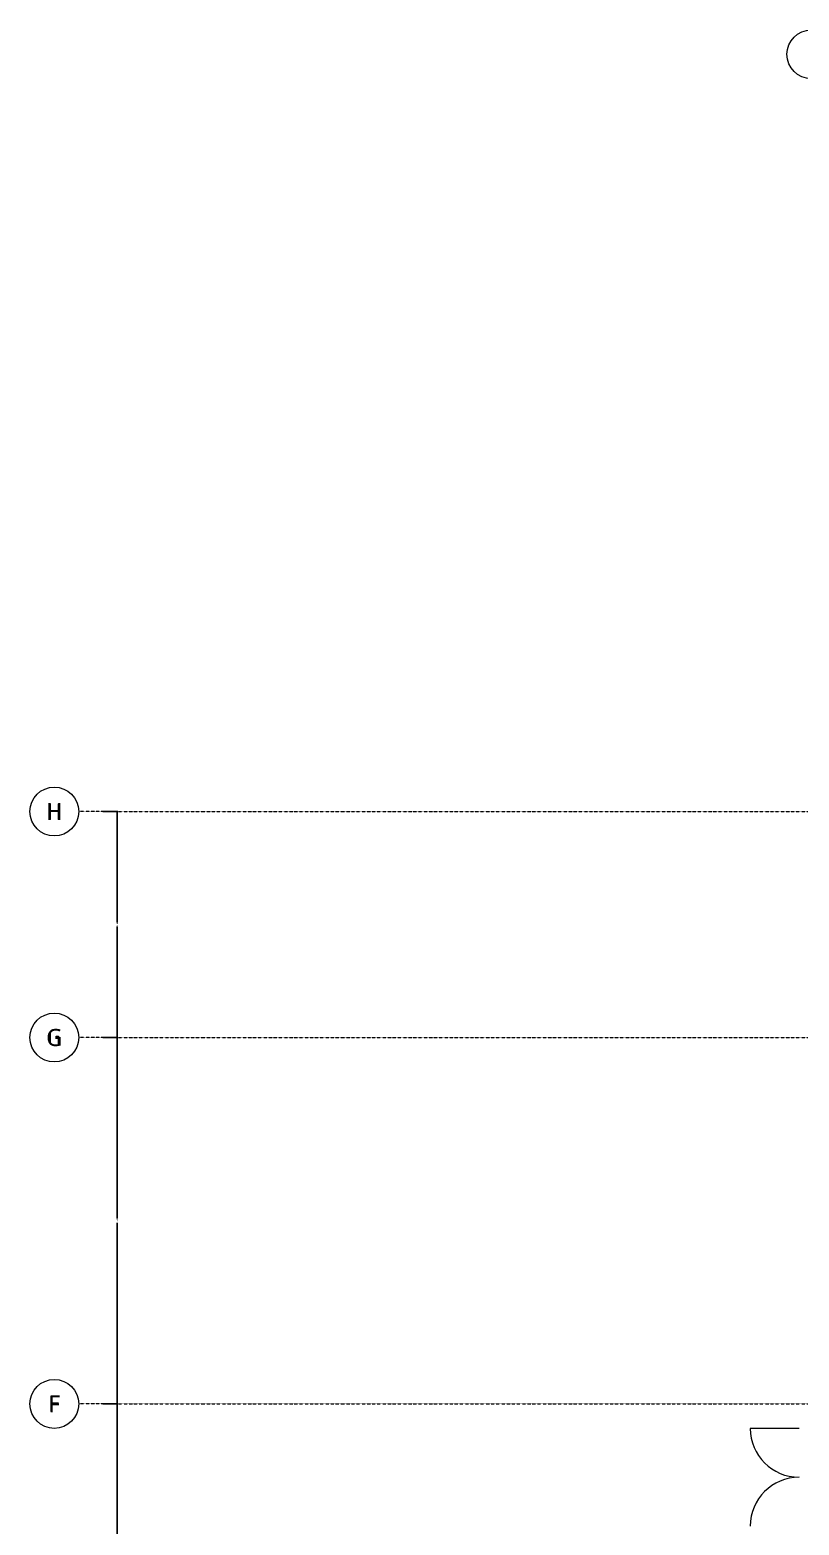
# Model space of a CAD drawing. Extents: x -32000 to 290600, y -29000 to 131250.
# Drawn here: x -32000 to -500, y 70039 to 131250 of the extents above; entities that cross this region are included whole.
import ezdxf
from ezdxf.enums import TextEntityAlignment as Align

# ---------------------------------------------------------------- set-up
doc = ezdxf.new("R2010")
doc.units = 0
doc.header["$LTSCALE"] = 10
doc.linetypes.add('H12PL3$0$JJP_三點線', pattern=[0.9, 0.3, -0.15, 0, -0.15, 0, -0.15, 0, -0.15])
doc.linetypes.add('XFM7P30ICA$0$H12PL3$0$JJP_三點線', pattern=[0.9, 0.3, -0.15, 0, -0.15, 0, -0.15, 0, -0.15])
for name, color, linetype in [('H12PL3$0$A-DIM', 252, 'Continuous'), ('H12PL3$0$Door', 252, 'Continuous'), ('H12PL3$0$S-GRID', 252, 'Continuous'), ('XFM7P30ICA$0$H12PL3$0$A-DIM', 252, 'Continuous'), ('XFM7P30ICA$0$H12PL3$0$Door', 252, 'Continuous'), ('XFM7P30ICA$0$H12PL3$0$S-GRID', 252, 'Continuous')]:
    doc.layers.add(name, color=color, linetype=linetype)
doc.styles.add('H12PL3$0$dim-txt', font='isocp.shx', dxfattribs={"width": 0.7, "bigfont": 'chineset.shx'})
doc.styles.add('H12PL3$0$Standard', font='', dxfattribs={"width": 0.8})
doc.styles.add('XFM7P30ICA$0$H12PL3$0$dim-txt', font='isocp.shx', dxfattribs={"width": 0.7, "bigfont": 'chineset.shx'})
doc.styles.add('XFM7P30ICA$0$H12PL3$0$Standard', font='isocp.shx', dxfattribs={"bigfont": 'chineset.shx'})
doc.styles.get('H12PL3$0$Standard').set_extended_font_data('Microsoft JhengHei')
doc.dimstyles.new('H12PL3$0$ARCH-dim-200MM', dxfattribs={"dimscale": 200, "dimtxt": 0.3, "dimasz": 0.1, "dimexe": 0.1, "dimexo": 0.1, "dimgap": 0.05, "dimtad": 1, "dimdec": 0, "dimlfac": 10, "dimrnd": 0.5, "dimdsep": 46, "dimtxsty": 'H12PL3$0$dim-txt', "dimblk": 'H12PL3$0$_Dot', "dimcen": 2, "dimclrd": 256, "dimclre": 256, "dimclrt": 256, "dimadec": 0, "dimazin": 0, "dimtfac": 1, "dimtix": 1, "dimtmove": 2, "dimatfit": 3, "dimldrblk": 'H12PL3$0$_OBLIQUE', "dimfxl": 1, "dimtvp": 1, "dimtolj": 1, "dimarcsym": 0})
doc.dimstyles.new('XFM7P30ICA$0$H12PL3$0$ARCH-dim-200MM', dxfattribs={"dimscale": 200, "dimtxt": 0.3, "dimasz": 0.1, "dimexe": 0.1, "dimexo": 0.1, "dimgap": 0.05, "dimtad": 1, "dimdec": 0, "dimlfac": 10, "dimrnd": 0.5, "dimdsep": 46, "dimtxsty": 'XFM7P30ICA$0$H12PL3$0$dim-txt', "dimblk": 'XFM7P30ICA$0$H12PL3$0$_Dot', "dimcen": 2, "dimclrd": 256, "dimclre": 256, "dimclrt": 256, "dimadec": 0, "dimazin": 0, "dimtfac": 1, "dimtix": 1, "dimtmove": 2, "dimatfit": 3, "dimldrblk": 'XFM7P30ICA$0$H12PL3$0$_OBLIQUE', "dimfxl": 1, "dimtvp": 1, "dimtolj": 1, "dimarcsym": 0})

# ---------------------------------------------------------------- blocks, each defined once
blk = doc.blocks.new('*D108')
at = {"layer": 'DEFPOINTS', "color": 0, "linetype": 'Continuous', "transparency": 16777216}
for p in [(-29000, 99250), (-29000, 90000), (-28420, 90000)]:
    blk.add_point(p, dxfattribs=at)
at = {"layer": 'H12PL3$0$A-DIM', "linetype": 'Continuous', "lineweight": -2, "transparency": 16777216}
for p, q in [((-28980, 99250), (-28400, 99250)), ((-28420, 99230), (-28420, 94703)), ((-28420, 90020), (-28420, 94547)), ((-28980, 90000), (-28400, 90000))]:
    blk.add_line(p, q, dxfattribs=at)
at = {"layer": 'H12PL3$0$A-DIM', "linetype": 'Continuous', "lineweight": 0, "transparency": 16777216, "insert": (-28420, 94625), "char_height": 60, "attachment_point": 5, "rotation": 90, "style": 'H12PL3$0$dim-txt'}
blk.add_mtext('\\A1;92500', dxfattribs=at)
blk = doc.blocks.new('H12PL3$0$_Dot')
blk = doc.blocks.new('H12PL3$0$_OBLIQUE')
at = {"color": 0, "linetype": 'ByBlock', "lineweight": -2}
blk.add_line((-0.5, -0.5), (0.5, 0.5), dxfattribs=at)
blk = doc.blocks.new('*D109')
at = {"layer": 'DEFPOINTS', "color": 0, "linetype": 'Continuous', "transparency": 16777216}
for p in [(-29000, 90000), (-29000, 75000), (-28420, 75000)]:
    blk.add_point(p, dxfattribs=at)
at = {"layer": 'H12PL3$0$A-DIM', "linetype": 'Continuous', "lineweight": -2, "transparency": 16777216}
for p, q in [((-28980, 90000), (-28400, 90000)), ((-28420, 89980), (-28420, 82588)), ((-28420, 75020), (-28420, 82412)), ((-28980, 75000), (-28400, 75000))]:
    blk.add_line(p, q, dxfattribs=at)
at = {"layer": 'H12PL3$0$A-DIM', "linetype": 'Continuous', "lineweight": 0, "transparency": 16777216, "insert": (-28420, 82500), "char_height": 60, "attachment_point": 5, "rotation": 90, "style": 'H12PL3$0$dim-txt'}
blk.add_mtext('\\A1;150000', dxfattribs=at)
blk = doc.blocks.new('*D110')
at = {"layer": 'DEFPOINTS', "color": 0, "linetype": 'Continuous', "transparency": 16777216}
for p in [(-29000, 75000), (-29000, 60000), (-28420, 60000)]:
    blk.add_point(p, dxfattribs=at)
at = {"layer": 'H12PL3$0$A-DIM', "linetype": 'Continuous', "lineweight": -2, "transparency": 16777216}
for p, q in [((-28980, 75000), (-28400, 75000)), ((-28420, 74980), (-28420, 67588)), ((-28420, 60020), (-28420, 67412)), ((-28980, 60000), (-28400, 60000))]:
    blk.add_line(p, q, dxfattribs=at)
at = {"layer": 'H12PL3$0$A-DIM', "linetype": 'Continuous', "lineweight": 0, "transparency": 16777216, "insert": (-28420, 67500), "char_height": 60, "attachment_point": 5, "rotation": 90, "style": 'H12PL3$0$dim-txt'}
blk.add_mtext('\\A1;150000', dxfattribs=at)
blk = doc.blocks.new('XFM7P30ICA$0$H12PL3$0$_Dot')
at = {"color": 0, "linetype": 'ByBlock', "lineweight": -2}
blk.add_line((-0.5, 0), (-1, 0), dxfattribs=at)
at = {"color": 0, "linetype": 'ByBlock', "const_width": 0.5}
blk.add_lwpolyline([(-0.25, 0, 1), (0.25, 0, 1)], format="xyb", close=True, dxfattribs=at)
blk = doc.blocks.new('*D627')
at = {"layer": 'DEFPOINTS', "color": 0, "linetype": 'Continuous', "transparency": 16777216}
for p in [(-29000, 99250), (-29000, 90000), (-28420, 90000)]:
    blk.add_point(p, dxfattribs=at)
at = {"layer": 'XFM7P30ICA$0$H12PL3$0$A-DIM', "linetype": 'Continuous', "lineweight": -2, "transparency": 16777216}
for p, q in [((-28980, 99250), (-28400, 99250)), ((-28420, 99230), (-28420, 94703)), ((-28420, 90020), (-28420, 94547)), ((-28980, 90000), (-28400, 90000))]:
    blk.add_line(p, q, dxfattribs=at)
at = {"layer": 'XFM7P30ICA$0$H12PL3$0$A-DIM', "linetype": 'Continuous', "lineweight": -2, "transparency": 16777216, "xscale": 20, "yscale": 20, "zscale": 20}
for p, rotation in [((-28420, 99250), 90), ((-28420, 90000), 270)]:
    blk.add_blockref('XFM7P30ICA$0$H12PL3$0$_Dot', p, dxfattribs=dict(at, rotation=rotation))
at = {"layer": 'XFM7P30ICA$0$H12PL3$0$A-DIM', "linetype": 'Continuous', "lineweight": 0, "transparency": 16777216, "insert": (-28420, 94625), "char_height": 60, "attachment_point": 5, "rotation": 90, "style": 'XFM7P30ICA$0$H12PL3$0$dim-txt'}
blk.add_mtext('\\A1;92500', dxfattribs=at)
blk = doc.blocks.new('XFM7P30ICA$0$H12PL3$0$_OBLIQUE')
at = {"color": 0, "linetype": 'ByBlock', "lineweight": -2}
blk.add_line((-0.5, -0.5), (0.5, 0.5), dxfattribs=at)
blk = doc.blocks.new('*D628')
at = {"layer": 'DEFPOINTS', "color": 0, "linetype": 'Continuous', "transparency": 16777216}
for p in [(-29000, 90000), (-29000, 75000), (-28420, 75000)]:
    blk.add_point(p, dxfattribs=at)
at = {"layer": 'XFM7P30ICA$0$H12PL3$0$A-DIM', "linetype": 'Continuous', "lineweight": -2, "transparency": 16777216}
for p, q in [((-28980, 90000), (-28400, 90000)), ((-28420, 89980), (-28420, 82588)), ((-28420, 75020), (-28420, 82412)), ((-28980, 75000), (-28400, 75000))]:
    blk.add_line(p, q, dxfattribs=at)
at = {"layer": 'XFM7P30ICA$0$H12PL3$0$A-DIM', "linetype": 'Continuous', "lineweight": -2, "transparency": 16777216, "xscale": 20, "yscale": 20, "zscale": 20}
for p, rotation in [((-28420, 90000), 90), ((-28420, 75000), 270)]:
    blk.add_blockref('XFM7P30ICA$0$H12PL3$0$_Dot', p, dxfattribs=dict(at, rotation=rotation))
at = {"layer": 'XFM7P30ICA$0$H12PL3$0$A-DIM', "linetype": 'Continuous', "lineweight": 0, "transparency": 16777216, "insert": (-28420, 82500), "char_height": 60, "attachment_point": 5, "rotation": 90, "style": 'XFM7P30ICA$0$H12PL3$0$dim-txt'}
blk.add_mtext('\\A1;150000', dxfattribs=at)
blk = doc.blocks.new('*D629')
at = {"layer": 'DEFPOINTS', "color": 0, "linetype": 'Continuous', "transparency": 16777216}
for p in [(-29000, 75000), (-29000, 60000), (-28420, 60000)]:
    blk.add_point(p, dxfattribs=at)
at = {"layer": 'XFM7P30ICA$0$H12PL3$0$A-DIM', "linetype": 'Continuous', "lineweight": -2, "transparency": 16777216}
for p, q in [((-28980, 75000), (-28400, 75000)), ((-28420, 74980), (-28420, 67588)), ((-28420, 60020), (-28420, 67412)), ((-28980, 60000), (-28400, 60000))]:
    blk.add_line(p, q, dxfattribs=at)
at = {"layer": 'XFM7P30ICA$0$H12PL3$0$A-DIM', "linetype": 'Continuous', "lineweight": -2, "transparency": 16777216, "xscale": 20, "yscale": 20, "zscale": 20}
for p, rotation in [((-28420, 75000), 90), ((-28420, 60000), 270)]:
    blk.add_blockref('XFM7P30ICA$0$H12PL3$0$_Dot', p, dxfattribs=dict(at, rotation=rotation))
at = {"layer": 'XFM7P30ICA$0$H12PL3$0$A-DIM', "linetype": 'Continuous', "lineweight": 0, "transparency": 16777216, "insert": (-28420, 67500), "char_height": 60, "attachment_point": 5, "rotation": 90, "style": 'XFM7P30ICA$0$H12PL3$0$dim-txt'}
blk.add_mtext('\\A1;150000', dxfattribs=at)
blk = doc.blocks.new('H12PL3')
at = {"layer": 'H12PL3$0$Door', "lineweight": 0}
blk.add_line((-500, 74000), (-2500, 74000), dxfattribs=at)
for centre, start, end in [((-500, 74000), 180, 270), ((-500, 70000), 90, 180)]:
    blk.add_arc(centre, 2000, start, end, dxfattribs=at)
at = {"layer": 'H12PL3$0$S-GRID', "linetype": 'H12PL3$0$JJP_三點線', "lineweight": 0}
for p, q in [((-29000, 99250), (-30000, 99250)), ((-29000, 99250), (289600, 99250)), ((-29000, 90000), (-30000, 90000)), ((-29000, 90000), (289600, 90000)), ((-29000, 75000), (-30000, 75000)), ((-29000, 75000), (289600, 75000))]:
    blk.add_line(p, q, dxfattribs=at)
at = {"layer": 'H12PL3$0$S-GRID', "lineweight": 0}
for centre in [(0, 130250), (-31000, 99250), (-31000, 90000), (-31000, 75000)]:
    blk.add_circle(centre, 1000, dxfattribs=at)
at = {"layer": 'H12PL3$0$S-GRID', "linetype": 'H12PL3$0$JJP_三點線', "lineweight": 0}
for p in [(-29000, 99250), (-29000, 99250), (-29000, 90000), (-29000, 90000), (-29000, 75000), (-29000, 75000)]:
    blk.add_point(p, dxfattribs=at)
at = {"layer": 'H12PL3$0$S-GRID', "style": 'H12PL3$0$Standard'}
for s, p in [('H', (-31000, 99600)), ('G', (-31000, 90350)), ('F', (-31000, 75350))]:
    blk.add_text(s, height=700, dxfattribs=at).set_placement(p, align=Align.TOP_CENTER)
at = {"layer": 'H12PL3$0$A-DIM', "linetype": 'Continuous', "lineweight": 0}
for base, p1, p2, picture, middle in [((-28420, 90000), (-29000, 99250), (-29000, 90000), '*D108', (-28420, 94625)), ((-28420, 75000), (-29000, 90000), (-29000, 75000), '*D109', (-28420, 82500)), ((-28420, 60000), (-29000, 75000), (-29000, 60000), '*D110', (-28420, 67500))]:
    dim = blk.add_linear_dim(base=base, p1=p1, p2=p2, angle=270, dimstyle='H12PL3$0$ARCH-dim-200MM', dxfattribs=at)
    dim.commit()
    dim.dimension.update_dxf_attribs({"geometry": picture, "text_midpoint": middle, "dimtype": 128, "text_rotation": 90})
blk = doc.blocks.new('XFM7P30ICA$0$H12PL3')
at = {"layer": 'XFM7P30ICA$0$H12PL3$0$Door', "lineweight": 0}
blk.add_line((-500, 74000), (-2500, 74000), dxfattribs=at)
for centre, start, end in [((-500, 74000), 180, 270), ((-500, 70000), 90, 180)]:
    blk.add_arc(centre, 2000, start, end, dxfattribs=at)
at = {"layer": 'XFM7P30ICA$0$H12PL3$0$S-GRID', "linetype": 'XFM7P30ICA$0$H12PL3$0$JJP_三點線', "lineweight": 0}
for p, q in [((-29000, 99250), (-30000, 99250)), ((-29000, 99250), (289600, 99250)), ((-29000, 90000), (-30000, 90000)), ((-29000, 90000), (289600, 90000)), ((-29000, 75000), (-30000, 75000)), ((-29000, 75000), (289600, 75000))]:
    blk.add_line(p, q, dxfattribs=at)
at = {"layer": 'XFM7P30ICA$0$H12PL3$0$S-GRID', "lineweight": 0}
for centre in [(0, 130250), (-31000, 99250), (-31000, 90000), (-31000, 75000)]:
    blk.add_circle(centre, 1000, dxfattribs=at)
at = {"layer": 'XFM7P30ICA$0$H12PL3$0$S-GRID', "linetype": 'XFM7P30ICA$0$H12PL3$0$JJP_三點線', "lineweight": 0}
for p in [(-29000, 99250), (-29000, 99250), (-29000, 90000), (-29000, 90000), (-29000, 75000), (-29000, 75000)]:
    blk.add_point(p, dxfattribs=at)
at = {"layer": 'XFM7P30ICA$0$H12PL3$0$S-GRID', "style": 'XFM7P30ICA$0$H12PL3$0$Standard'}
for s, p in [('H', (-31000, 99600)), ('G', (-31000, 90350)), ('F', (-31000, 75350))]:
    blk.add_text(s, height=700, dxfattribs=at).set_placement(p, align=Align.TOP_CENTER)
at = {"layer": 'XFM7P30ICA$0$H12PL3$0$A-DIM', "linetype": 'Continuous', "lineweight": 0}
for base, p1, p2, picture, middle in [((-28420, 90000), (-29000, 99250), (-29000, 90000), '*D627', (-28420, 94625)), ((-28420, 75000), (-29000, 90000), (-29000, 75000), '*D628', (-28420, 82500)), ((-28420, 60000), (-29000, 75000), (-29000, 60000), '*D629', (-28420, 67500))]:
    dim = blk.add_linear_dim(base=base, p1=p1, p2=p2, angle=270, dimstyle='XFM7P30ICA$0$H12PL3$0$ARCH-dim-200MM', dxfattribs=at)
    dim.commit()
    dim.dimension.update_dxf_attribs({"geometry": picture, "text_midpoint": middle, "dimtype": 128, "text_rotation": 90})
blk = doc.blocks.new('XFM7P30ICA')
blk.add_blockref('XFM7P30ICA$0$H12PL3', (0, 0))

msp = doc.modelspace()

# ---------------------------------------------------------------- block references
for name in ['H12PL3', 'XFM7P30ICA']:
    msp.add_blockref(name, (0, 0))

doc.saveas('drawing.dxf')
